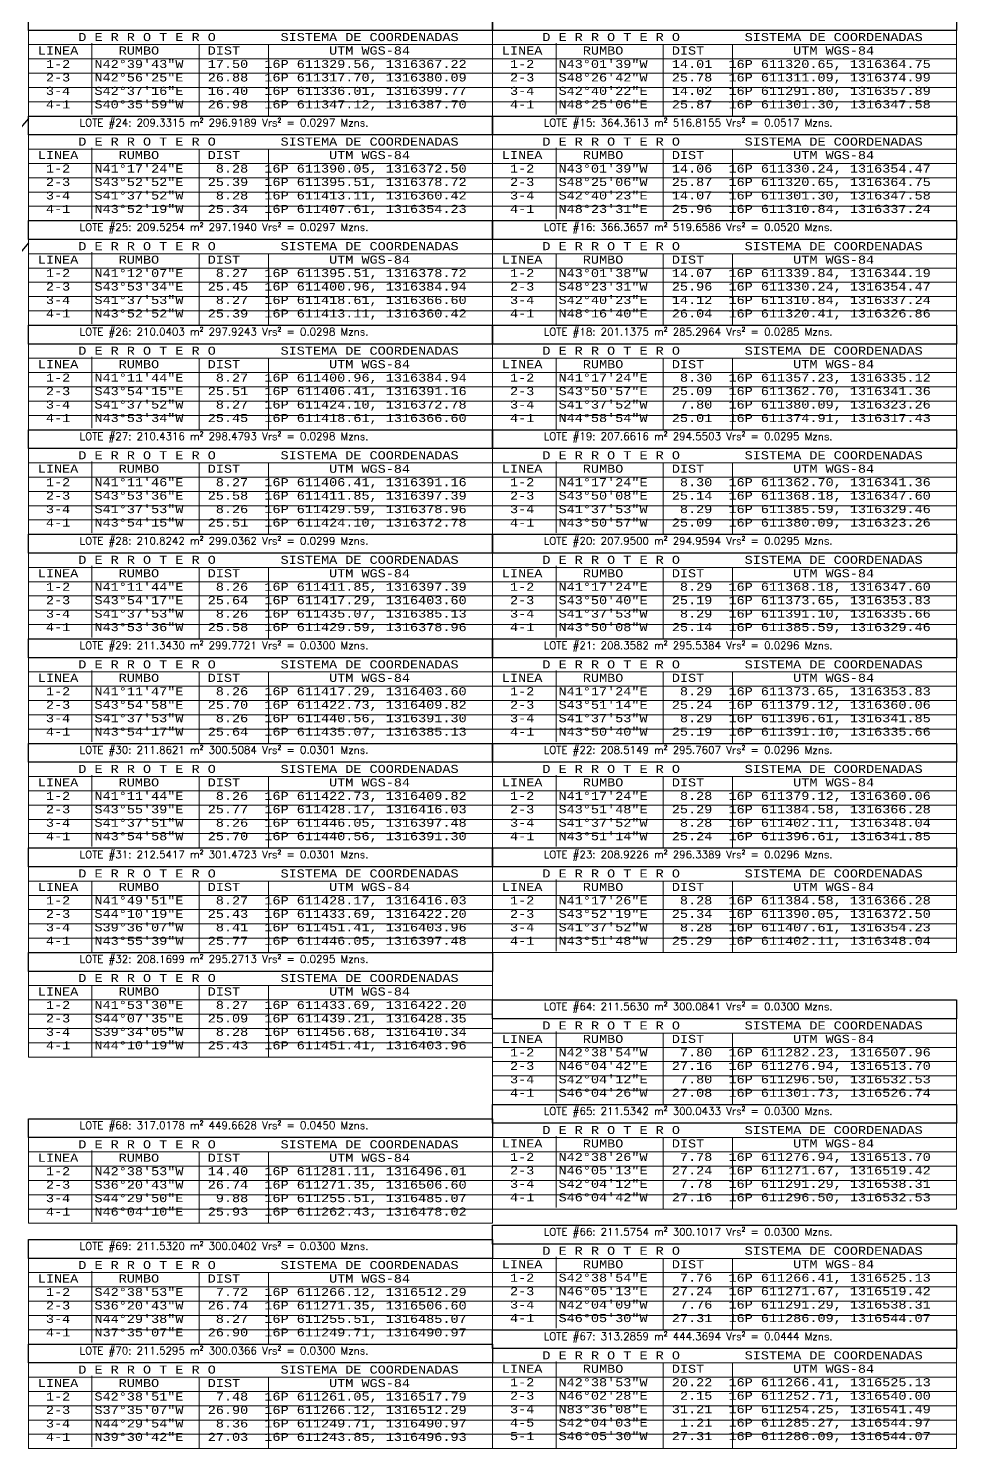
# Model space of a CAD drawing. Header units: metres. Extents: x 610261 to 617471, y 1314831 to 1317846.
# Drawn here: x 611509.9 to 611700.2, y 1316200.4 to 1316491.6 of the extents above; entities that cross this region are included whole.
import ezdxf

# ---------------------------------------------------------------- set-up
doc = ezdxf.new("R2010")
doc.units = ezdxf.units.M
doc.layers.add('2', color=1, linetype='Continuous')
doc.layers.add('DERROTERO', color=7, linetype='Continuous')
doc.styles.add('Annotative', font='romans.shx', dxfattribs={"height": 1.5})
doc.styles.add('Courier', font='cour.ttf')

msp = doc.modelspace()

# ---------------------------------------------------------------- linework, layer by layer
at = {"layer": '2', "color": 1, "linetype": 'Continuous'}
msp.add_line((611509.86073, 1316473.17881), (611472.78683, 1316429.82667), dxfattribs=at)
msp.add_lwpolyline([(611509.86073, 1316447.68392), (611480.13205, 1316411.7337), (611451.09195, 1316377.26242), (611426.97183, 1316349.82167), (611396.19483, 1316315.80167), (611395.98147, 1316315.55949)], dxfattribs=at)
at = {"layer": 'DERROTERO', "lineweight": 9}
for p, q in [((611522.8842, 1316488.5896), (611522.8842, 1316473.95108)), ((611618.051, 1316488.5896), (611618.051, 1316473.95108)), ((611509.86073, 1316488.29174), (611605.02753, 1316488.29174)), ((611544.87792, 1316488.29174), (611544.87792, 1316473.65322)), ((611559.06183, 1316488.29174), (611559.06183, 1316473.65322)), ((611605.02753, 1316488.29174), (611700.19433, 1316488.29174)), ((611640.04472, 1316488.29174), (611640.04472, 1316473.65322)), ((611654.22863, 1316488.29174), (611654.22863, 1316473.65322)), ((611509.86073, 1316485.36404), (611605.02753, 1316485.36404)), ((611605.02753, 1316485.36404), (611700.19433, 1316485.36404)), ((611509.86073, 1316482.43633), (611605.02753, 1316482.43633)), ((611605.02753, 1316482.43633), (611700.19433, 1316482.43633)), ((611509.86073, 1316479.50863), (611605.02753, 1316479.50863)), ((611605.02753, 1316479.50863), (611700.19433, 1316479.50863)), ((611509.86073, 1316476.58092), (611605.02753, 1316476.58092)), ((611605.02753, 1316476.58092), (611700.19433, 1316476.58092)), ((611509.86073, 1316466.85538), (611605.02753, 1316466.85538)), ((611522.8842, 1316467.15324), (611522.8842, 1316452.51472)), ((611544.87792, 1316466.85538), (611544.87792, 1316452.21686)), ((611559.06183, 1316466.85538), (611559.06183, 1316452.21686)), ((611605.02753, 1316466.85538), (611700.19433, 1316466.85538)), ((611618.051, 1316467.15324), (611618.051, 1316452.51472)), ((611640.04472, 1316466.85538), (611640.04472, 1316452.21686)), ((611654.22863, 1316466.85538), (611654.22863, 1316452.21686)), ((611509.86073, 1316463.92767), (611605.02753, 1316463.92767)), ((611605.02753, 1316463.92767), (611700.19433, 1316463.92767)), ((611509.86073, 1316460.99997), (611605.02753, 1316460.99997)), ((611605.02753, 1316460.99997), (611700.19433, 1316460.99997)), ((611509.86073, 1316458.07226), (611605.02753, 1316458.07226)), ((611605.02753, 1316458.07226), (611700.19433, 1316458.07226)), ((611509.86073, 1316455.14456), (611605.02753, 1316455.14456)), ((611605.02753, 1316455.14456), (611700.19433, 1316455.14456)), ((611509.86073, 1316445.41901), (611605.02753, 1316445.41901)), ((611522.8842, 1316445.71687), (611522.8842, 1316431.07835)), ((611544.87792, 1316445.41901), (611544.87792, 1316430.78049)), ((611559.06183, 1316445.41901), (611559.06183, 1316430.78049)), ((611605.02753, 1316445.41901), (611700.19433, 1316445.41901)), ((611618.051, 1316445.41901), (611618.051, 1316430.78049)), ((611640.04472, 1316445.41901), (611640.04472, 1316430.78049)), ((611654.22863, 1316445.41901), (611654.22863, 1316430.78049)), ((611509.86073, 1316442.49131), (611605.02753, 1316442.49131)), ((611605.02753, 1316442.49131), (611700.19433, 1316442.49131)), ((611509.86073, 1316439.5636), (611605.02753, 1316439.5636)), ((611605.02753, 1316439.5636), (611700.19433, 1316439.5636)), ((611509.86073, 1316436.6359), (611605.02753, 1316436.6359)), ((611605.02753, 1316436.6359), (611700.19433, 1316436.6359)), ((611509.86073, 1316433.7082), (611605.02753, 1316433.7082)), ((611605.02753, 1316433.7082), (611700.19433, 1316433.7082)), ((611509.86073, 1316423.98265), (611605.02753, 1316423.98265)), ((611522.8842, 1316424.28051), (611522.8842, 1316409.64199)), ((611544.87792, 1316423.98265), (611544.87792, 1316409.34413)), ((611559.06183, 1316423.98265), (611559.06183, 1316409.34413)), ((611605.02753, 1316423.98265), (611700.19433, 1316423.98265)), ((611618.051, 1316423.98265), (611618.051, 1316409.34413)), ((611640.04472, 1316423.98265), (611640.04472, 1316409.34413)), ((611654.22863, 1316423.98265), (611654.22863, 1316409.34413)), ((611509.86073, 1316421.05494), (611605.02753, 1316421.05494)), ((611605.02753, 1316421.05494), (611700.19433, 1316421.05494)), ((611509.86073, 1316418.12724), (611605.02753, 1316418.12724)), ((611605.02753, 1316418.12724), (611700.19433, 1316418.12724)), ((611509.86073, 1316415.19954), (611605.02753, 1316415.19954)), ((611605.02753, 1316415.19954), (611700.19433, 1316415.19954)), ((611509.86073, 1316412.27183), (611605.02753, 1316412.27183)), ((611605.02753, 1316412.27183), (611700.19433, 1316412.27183)), ((611509.86073, 1316402.54628), (611605.02753, 1316402.54628)), ((611522.8842, 1316402.84414), (611522.8842, 1316388.20563)), ((611544.87792, 1316402.54628), (611544.87792, 1316387.90777)), ((611559.06183, 1316402.54628), (611559.06183, 1316387.90777)), ((611605.02753, 1316402.54628), (611700.19433, 1316402.54628)), ((611618.051, 1316402.84414), (611618.051, 1316388.20563)), ((611640.04472, 1316402.54628), (611640.04472, 1316387.90777)), ((611654.22863, 1316402.54628), (611654.22863, 1316387.90777)), ((611509.86073, 1316399.61858), (611605.02753, 1316399.61858)), ((611605.02753, 1316399.61858), (611700.19433, 1316399.61858)), ((611509.86073, 1316396.69088), (611605.02753, 1316396.69088)), ((611605.02753, 1316396.69088), (611700.19433, 1316396.69088)), ((611509.86073, 1316393.76317), (611605.02753, 1316393.76317)), ((611605.02753, 1316393.76317), (611700.19433, 1316393.76317)), ((611509.86073, 1316390.83547), (611605.02753, 1316390.83547)), ((611605.02753, 1316390.83547), (611700.19433, 1316390.83547)), ((611509.86073, 1316381.10992), (611605.02753, 1316381.10992)), ((611522.8842, 1316381.40778), (611522.8842, 1316366.76926)), ((611544.87792, 1316381.10992), (611544.87792, 1316366.4714)), ((611559.06183, 1316381.10992), (611559.06183, 1316366.4714)), ((611605.02753, 1316381.10992), (611700.19433, 1316381.10992)), ((611618.051, 1316381.40778), (611618.051, 1316366.76926)), ((611640.04472, 1316381.10992), (611640.04472, 1316366.4714)), ((611654.22863, 1316381.10992), (611654.22863, 1316366.4714)), ((611509.86073, 1316378.18222), (611605.02753, 1316378.18222)), ((611605.02753, 1316378.18222), (611700.19433, 1316378.18222)), ((611509.86073, 1316375.25451), (611605.02753, 1316375.25451)), ((611605.02753, 1316375.25451), (611700.19433, 1316375.25451)), ((611509.86073, 1316372.32681), (611605.02753, 1316372.32681)), ((611605.02753, 1316372.32681), (611700.19433, 1316372.32681)), ((611509.86073, 1316369.39911), (611605.02753, 1316369.39911)), ((611605.02753, 1316369.39911), (611700.19433, 1316369.39911)), ((611509.86073, 1316359.67356), (611605.02753, 1316359.67356)), ((611522.8842, 1316359.97142), (611522.8842, 1316345.3329)), ((611544.87792, 1316359.67356), (611544.87792, 1316345.03504)), ((611559.06183, 1316359.67356), (611559.06183, 1316345.03504)), ((611605.02753, 1316359.67356), (611700.19433, 1316359.67356)), ((611618.051, 1316359.97142), (611618.051, 1316345.3329)), ((611640.04472, 1316359.67356), (611640.04472, 1316345.03504)), ((611654.22863, 1316359.67356), (611654.22863, 1316345.03504)), ((611509.86073, 1316356.74585), (611605.02753, 1316356.74585)), ((611605.02753, 1316356.74585), (611700.19433, 1316356.74585)), ((611509.86073, 1316353.81815), (611605.02753, 1316353.81815)), ((611605.02753, 1316353.81815), (611700.19433, 1316353.81815)), ((611509.86073, 1316350.89045), (611605.02753, 1316350.89045)), ((611605.02753, 1316350.89045), (611700.19433, 1316350.89045)), ((611509.86073, 1316347.96274), (611605.02753, 1316347.96274)), ((611605.02753, 1316347.96274), (611700.19433, 1316347.96274)), ((611509.86073, 1316338.23719), (611605.02753, 1316338.23719)), ((611522.8842, 1316338.53505), (611522.8842, 1316323.89653)), ((611544.87792, 1316338.23719), (611544.87792, 1316323.59868)), ((611559.06183, 1316338.23719), (611559.06183, 1316323.59868)), ((611605.02753, 1316338.23719), (611700.19433, 1316338.23719)), ((611618.051, 1316338.53505), (611618.051, 1316323.89653)), ((611640.04472, 1316338.23719), (611640.04472, 1316323.59868)), ((611654.22863, 1316338.23719), (611654.22863, 1316323.59868)), ((611509.86073, 1316335.30949), (611605.02753, 1316335.30949)), ((611605.02753, 1316335.30949), (611700.19433, 1316335.30949)), ((611509.86073, 1316332.38179), (611605.02753, 1316332.38179)), ((611605.02753, 1316332.38179), (611700.19433, 1316332.38179)), ((611509.86073, 1316329.45408), (611605.02753, 1316329.45408)), ((611605.02753, 1316329.45408), (611700.19433, 1316329.45408)), ((611509.86073, 1316326.52638), (611605.02753, 1316326.52638)), ((611605.02753, 1316326.52638), (611700.19433, 1316326.52638)), ((611509.86073, 1316316.80083), (611605.02753, 1316316.80083)), ((611522.8842, 1316316.80083), (611522.8842, 1316302.16231)), ((611544.87792, 1316316.80083), (611544.87792, 1316302.16231)), ((611559.06183, 1316316.80083), (611559.06183, 1316302.16231)), ((611605.02753, 1316316.80083), (611700.19433, 1316316.80083)), ((611618.051, 1316317.09869), (611618.051, 1316302.46017)), ((611640.04472, 1316316.80083), (611640.04472, 1316302.16231)), ((611654.22863, 1316316.80083), (611654.22863, 1316302.16231)), ((611509.86073, 1316313.87313), (611605.02753, 1316313.87313)), ((611605.02753, 1316313.87313), (611700.19433, 1316313.87313)), ((611509.86073, 1316310.94542), (611605.02753, 1316310.94542)), ((611605.02753, 1316310.94542), (611700.19433, 1316310.94542)), ((611509.86073, 1316308.01772), (611605.02753, 1316308.01772)), ((611605.02753, 1316308.01772), (611700.19433, 1316308.01772)), ((611509.86073, 1316305.09002), (611605.02753, 1316305.09002)), ((611605.02753, 1316305.09002), (611700.19433, 1316305.09002)), ((611509.86073, 1316295.36447), (611605.02753, 1316295.36447)), ((611522.8842, 1316295.36447), (611522.8842, 1316280.72595)), ((611544.87792, 1316295.36447), (611544.87792, 1316280.72595)), ((611559.06183, 1316295.36447), (611559.06183, 1316280.72595)), ((611509.86073, 1316292.43676), (611605.02753, 1316292.43676)), ((611509.86073, 1316289.50906), (611605.02753, 1316289.50906)), ((611509.86073, 1316286.58136), (611605.02753, 1316286.58136)), ((611605.02753, 1316285.63892), (611700.19433, 1316285.63892)), ((611618.051, 1316285.93678), (611618.051, 1316271.29826)), ((611640.04472, 1316285.63892), (611640.04472, 1316271.0004)), ((611654.22863, 1316285.63892), (611654.22863, 1316271.0004)), ((611509.86073, 1316283.65365), (611605.02753, 1316283.65365)), ((611605.02753, 1316282.71121), (611700.19433, 1316282.71121)), ((611605.02753, 1316279.78351), (611700.19433, 1316279.78351)), ((611605.02753, 1316276.85581), (611700.19433, 1316276.85581)), ((611605.02753, 1316273.9281), (611700.19433, 1316273.9281)), ((611618.051, 1316264.50041), (611618.051, 1316249.86189)), ((611522.8842, 1316261.57271), (611522.8842, 1316246.93419)), ((611605.02753, 1316264.20255), (611700.19433, 1316264.20255)), ((611640.04472, 1316264.20255), (611640.04472, 1316249.56404)), ((611654.22863, 1316264.20255), (611654.22863, 1316249.56404)), ((611509.86073, 1316261.27485), (611605.02753, 1316261.27485)), ((611544.87792, 1316261.27485), (611544.87792, 1316246.63633)), ((611559.06183, 1316261.27485), (611559.06183, 1316246.63633)), ((611605.02753, 1316261.27485), (611700.19433, 1316261.27485)), ((611509.86073, 1316258.34715), (611605.02753, 1316258.34715)), ((611605.02753, 1316258.34715), (611700.19433, 1316258.34715)), ((611509.86073, 1316255.41944), (611605.02753, 1316255.41944)), ((611605.02753, 1316255.41944), (611700.19433, 1316255.41944)), ((611509.86073, 1316252.49174), (611605.02753, 1316252.49174)), ((611605.02753, 1316252.49174), (611700.19433, 1316252.49174)), ((611509.86073, 1316249.56404), (611605.02753, 1316249.56404)), ((611605.02753, 1316239.44255), (611700.19433, 1316239.44255)), ((611618.051, 1316239.74041), (611618.051, 1316225.1019)), ((611640.04472, 1316239.44255), (611640.04472, 1316224.80404)), ((611654.22863, 1316239.44255), (611654.22863, 1316224.80404)), ((611509.86073, 1316236.51485), (611605.02753, 1316236.51485)), ((611522.8842, 1316236.81271), (611522.8842, 1316222.17419)), ((611544.87792, 1316236.51485), (611544.87792, 1316221.87633)), ((611559.06183, 1316236.51485), (611559.06183, 1316221.87633)), ((611605.02753, 1316236.51485), (611700.19433, 1316236.51485)), ((611509.86073, 1316233.58715), (611605.02753, 1316233.58715)), ((611605.02753, 1316233.58715), (611700.19433, 1316233.58715)), ((611509.86073, 1316230.65944), (611605.02753, 1316230.65944)), ((611605.02753, 1316230.65944), (611700.19433, 1316230.65944)), ((611509.86073, 1316227.73174), (611605.02753, 1316227.73174)), ((611605.02753, 1316227.73174), (611700.19433, 1316227.73174)), ((611509.86073, 1316224.80404), (611605.02753, 1316224.80404)), ((611605.02753, 1316218.00619), (611700.19433, 1316218.00619)), ((611618.051, 1316218.30405), (611618.051, 1316200.43997)), ((611640.04472, 1316218.00619), (611640.04472, 1316200.43997)), ((611654.22863, 1316218.00619), (611654.22863, 1316200.43997)), ((611509.86073, 1316215.07849), (611605.02753, 1316215.07849)), ((611522.8842, 1316215.37635), (611522.8842, 1316200.73783)), ((611544.87792, 1316215.07849), (611544.87792, 1316200.43997)), ((611559.06183, 1316215.07849), (611559.06183, 1316200.43997)), ((611605.02753, 1316215.07849), (611700.19433, 1316215.07849)), ((611509.86073, 1316212.15078), (611605.02753, 1316212.15078)), ((611605.02753, 1316212.15078), (611700.19433, 1316212.15078)), ((611509.86073, 1316209.22308), (611605.02753, 1316209.22308)), ((611605.02753, 1316209.22308), (611700.19433, 1316209.22308)), ((611509.86073, 1316206.29538), (611605.02753, 1316206.29538)), ((611605.02753, 1316206.29538), (611700.19433, 1316206.29538)), ((611509.86073, 1316203.36767), (611605.02753, 1316203.36767)), ((611605.02753, 1316203.36767), (611700.19433, 1316203.36767))]:
    msp.add_line(p, q, dxfattribs=at)
at = {"layer": 'DERROTERO', "color": 7}
for points in [[(611605.02753, 1316491.21944), (611509.86073, 1316491.21944), (611509.86073, 1316495.08958), (611605.02753, 1316495.08958)], [(611700.19433, 1316491.21944), (611605.02753, 1316491.21944), (611605.02753, 1316495.08958), (611700.19433, 1316495.08958)], [(611605.02753, 1316469.78308), (611509.86073, 1316469.78308), (611509.86073, 1316473.65322), (611605.02753, 1316473.65322)], [(611700.19433, 1316469.78308), (611605.02753, 1316469.78308), (611605.02753, 1316473.65322), (611700.19433, 1316473.65322)], [(611605.02753, 1316448.34672), (611509.86073, 1316448.34672), (611509.86073, 1316452.21686), (611605.02753, 1316452.21686)], [(611700.19433, 1316448.34672), (611605.02753, 1316448.34672), (611605.02753, 1316452.21686), (611700.19433, 1316452.21686)], [(611605.02753, 1316426.91035), (611509.86073, 1316426.91035), (611509.86073, 1316430.78049), (611605.02753, 1316430.78049)], [(611700.19433, 1316426.91035), (611605.02753, 1316426.91035), (611605.02753, 1316430.78049), (611700.19433, 1316430.78049)], [(611605.02753, 1316405.47399), (611509.86073, 1316405.47399), (611509.86073, 1316409.34413), (611605.02753, 1316409.34413)], [(611700.19433, 1316405.47399), (611605.02753, 1316405.47399), (611605.02753, 1316409.34413), (611700.19433, 1316409.34413)], [(611605.02753, 1316384.03762), (611509.86073, 1316384.03762), (611509.86073, 1316387.90777), (611605.02753, 1316387.90777)], [(611700.19433, 1316384.03762), (611605.02753, 1316384.03762), (611605.02753, 1316387.90777), (611700.19433, 1316387.90777)], [(611605.02753, 1316362.60126), (611509.86073, 1316362.60126), (611509.86073, 1316366.4714), (611605.02753, 1316366.4714)], [(611700.19433, 1316362.60126), (611605.02753, 1316362.60126), (611605.02753, 1316366.4714), (611700.19433, 1316366.4714)], [(611605.02753, 1316341.1649), (611509.86073, 1316341.1649), (611509.86073, 1316345.03504), (611605.02753, 1316345.03504)], [(611700.19433, 1316341.1649), (611605.02753, 1316341.1649), (611605.02753, 1316345.03504), (611700.19433, 1316345.03504)], [(611605.02753, 1316319.72853), (611509.86073, 1316319.72853), (611509.86073, 1316323.59868), (611605.02753, 1316323.59868)], [(611700.19433, 1316319.72853), (611605.02753, 1316319.72853), (611605.02753, 1316323.59868), (611700.19433, 1316323.59868)], [(611605.02753, 1316298.29217), (611509.86073, 1316298.29217), (611509.86073, 1316302.16231), (611605.02753, 1316302.16231)], [(611700.19433, 1316288.56662), (611605.02753, 1316288.56662), (611605.02753, 1316292.43676), (611700.19433, 1316292.43676)], [(611700.19433, 1316267.13026), (611605.02753, 1316267.13026), (611605.02753, 1316271.0004), (611700.19433, 1316271.0004)], [(611605.02753, 1316264.20255), (611509.86073, 1316264.20255), (611509.86073, 1316268.0727), (611605.02753, 1316268.0727)], [(611700.19433, 1316242.37026), (611605.02753, 1316242.37026), (611605.02753, 1316246.2404), (611700.19433, 1316246.2404)], [(611605.02753, 1316239.44255), (611509.86073, 1316239.44255), (611509.86073, 1316243.3127), (611605.02753, 1316243.3127)], [(611700.19433, 1316220.93389), (611605.02753, 1316220.93389), (611605.02753, 1316224.80404), (611700.19433, 1316224.80404)], [(611605.02753, 1316218.00619), (611509.86073, 1316218.00619), (611509.86073, 1316221.87633), (611605.02753, 1316221.87633)]]:
    msp.add_lwpolyline(points, close=True, dxfattribs=at)
at = {"layer": 'DERROTERO', "lineweight": 9}
for points in [[(611509.86073, 1316491.21944), (611605.02753, 1316491.21944), (611605.02753, 1316473.65322), (611509.86073, 1316473.65322)], [(611605.02753, 1316491.21944), (611700.19433, 1316491.21944), (611700.19433, 1316473.65322), (611605.02753, 1316473.65322)], [(611509.86073, 1316469.78308), (611605.02753, 1316469.78308), (611605.02753, 1316452.21686), (611509.86073, 1316452.21686)], [(611605.02753, 1316469.78308), (611700.19433, 1316469.78308), (611700.19433, 1316452.21686), (611605.02753, 1316452.21686)], [(611509.86073, 1316448.34672), (611605.02753, 1316448.34672), (611605.02753, 1316430.78049), (611509.86073, 1316430.78049)], [(611605.02753, 1316448.34672), (611700.19433, 1316448.34672), (611700.19433, 1316430.78049), (611605.02753, 1316430.78049)], [(611509.86073, 1316426.91035), (611605.02753, 1316426.91035), (611605.02753, 1316409.34413), (611509.86073, 1316409.34413)], [(611605.02753, 1316426.91035), (611700.19433, 1316426.91035), (611700.19433, 1316409.34413), (611605.02753, 1316409.34413)], [(611509.86073, 1316405.47399), (611605.02753, 1316405.47399), (611605.02753, 1316387.90777), (611509.86073, 1316387.90777)], [(611605.02753, 1316405.47399), (611700.19433, 1316405.47399), (611700.19433, 1316387.90777), (611605.02753, 1316387.90777)], [(611509.86073, 1316384.03762), (611605.02753, 1316384.03762), (611605.02753, 1316366.4714), (611509.86073, 1316366.4714)], [(611605.02753, 1316384.03762), (611700.19433, 1316384.03762), (611700.19433, 1316366.4714), (611605.02753, 1316366.4714)], [(611509.86073, 1316362.60126), (611605.02753, 1316362.60126), (611605.02753, 1316345.03504), (611509.86073, 1316345.03504)], [(611605.02753, 1316362.60126), (611700.19433, 1316362.60126), (611700.19433, 1316345.03504), (611605.02753, 1316345.03504)], [(611509.86073, 1316341.1649), (611605.02753, 1316341.1649), (611605.02753, 1316323.59868), (611509.86073, 1316323.59868)], [(611605.02753, 1316341.1649), (611700.19433, 1316341.1649), (611700.19433, 1316323.59868), (611605.02753, 1316323.59868)], [(611509.86073, 1316319.72853), (611605.02753, 1316319.72853), (611605.02753, 1316302.16231), (611509.86073, 1316302.16231)], [(611605.02753, 1316319.72853), (611700.19433, 1316319.72853), (611700.19433, 1316302.16231), (611605.02753, 1316302.16231)], [(611509.86073, 1316298.29217), (611605.02753, 1316298.29217), (611605.02753, 1316280.72595), (611509.86073, 1316280.72595)], [(611605.02753, 1316288.56662), (611700.19433, 1316288.56662), (611700.19433, 1316271.0004), (611605.02753, 1316271.0004)], [(611605.02753, 1316267.13026), (611700.19433, 1316267.13026), (611700.19433, 1316249.56404), (611605.02753, 1316249.56404)], [(611509.86073, 1316264.20255), (611605.02753, 1316264.20255), (611605.02753, 1316246.63633), (611509.86073, 1316246.63633)], [(611605.02753, 1316242.37026), (611700.19433, 1316242.37026), (611700.19433, 1316224.80404), (611605.02753, 1316224.80404)], [(611509.86073, 1316239.44255), (611605.02753, 1316239.44255), (611605.02753, 1316221.87633), (611509.86073, 1316221.87633)], [(611605.02753, 1316220.93389), (611700.19433, 1316220.93389), (611700.19433, 1316200.43997), (611605.02753, 1316200.43997)], [(611509.86073, 1316218.00619), (611605.02753, 1316218.00619), (611605.02753, 1316200.43997), (611509.86073, 1316200.43997)]]:
    msp.add_lwpolyline(points, close=True, dxfattribs=at)

# ---------------------------------------------------------------- texts
at = {"layer": 'DERROTERO', "char_height": 1.6556413, "width": 99.2823057, "attachment_point": 1, "style": 'Courier'}
for s, insert in [('      D E R R O T E R O        SISTEMA DE COORDENADAS\\P LINEA     RUMBO      DIST           UTM WGS-84\\P  1-2   N42°39\'43"W   17.50  16P 611329.56, 1316367.22\\P  2-3   N42°56\'25"E   26.88  16P 611317.70, 1316380.09\\P  3-4   S42°37\'16"E   16.40  16P 611336.01, 1316399.77\\P  4-1   S40°35\'59"W   26.98  16P 611347.12, 1316387.70', (611510.13287, 1316490.68013)), ('      D E R R O T E R O        SISTEMA DE COORDENADAS\\P LINEA     RUMBO      DIST           UTM WGS-84\\P  1-2   N43°01\'39"W   14.01  16P 611320.65, 1316364.75\\P  2-3   S48°26\'42"W   25.78  16P 611311.09, 1316374.99\\P  3-4   S42°40\'22"E   14.02  16P 611291.80, 1316357.89\\P  4-1   N48°25\'06"E   25.87  16P 611301.30, 1316347.58', (611605.29967, 1316490.68013)), ('      D E R R O T E R O        SISTEMA DE COORDENADAS\\P LINEA     RUMBO      DIST           UTM WGS-84\\P  1-2   N41°17\'24"E    8.28  16P 611390.05, 1316372.50\\P  2-3   S43°52\'52"E   25.39  16P 611395.51, 1316378.72\\P  3-4   S41°37\'52"W    8.28  16P 611413.11, 1316360.42\\P  4-1   N43°52\'19"W   25.34  16P 611407.61, 1316354.23', (611510.13287, 1316469.24377)), ('      D E R R O T E R O        SISTEMA DE COORDENADAS\\P LINEA     RUMBO      DIST           UTM WGS-84\\P  1-2   N43°01\'39"W   14.06  16P 611330.24, 1316354.47\\P  2-3   S48°25\'06"W   25.87  16P 611320.65, 1316364.75\\P  3-4   S42°40\'23"E   14.07  16P 611301.30, 1316347.58\\P  4-1   N48°23\'31"E   25.96  16P 611310.84, 1316337.24', (611605.29967, 1316469.24377)), ('      D E R R O T E R O        SISTEMA DE COORDENADAS\\P LINEA     RUMBO      DIST           UTM WGS-84\\P  1-2   N41°12\'07"E    8.27  16P 611395.51, 1316378.72\\P  2-3   S43°53\'34"E   25.45  16P 611400.96, 1316384.94\\P  3-4   S41°37\'53"W    8.27  16P 611418.61, 1316366.60\\P  4-1   N43°52\'52"W   25.39  16P 611413.11, 1316360.42', (611510.13287, 1316447.80741)), ('      D E R R O T E R O        SISTEMA DE COORDENADAS\\P LINEA     RUMBO      DIST           UTM WGS-84\\P  1-2   N43°01\'38"W   14.07  16P 611339.84, 1316344.19\\P  2-3   S48°23\'31"W   25.96  16P 611330.24, 1316354.47\\P  3-4   S42°40\'23"E   14.12  16P 611310.84, 1316337.24\\P  4-1   N48°16\'40"E   26.04  16P 611320.41, 1316326.86', (611605.29967, 1316447.80741)), ('      D E R R O T E R O        SISTEMA DE COORDENADAS\\P LINEA     RUMBO      DIST           UTM WGS-84\\P  1-2   N41°11\'44"E    8.27  16P 611400.96, 1316384.94\\P  2-3   S43°54\'15"E   25.51  16P 611406.41, 1316391.16\\P  3-4   S41°37\'52"W    8.27  16P 611424.10, 1316372.78\\P  4-1   N43°53\'34"W   25.45  16P 611418.61, 1316366.60', (611510.13287, 1316426.37104)), ('      D E R R O T E R O        SISTEMA DE COORDENADAS\\P LINEA     RUMBO      DIST           UTM WGS-84\\P  1-2   N41°17\'24"E    8.30  16P 611357.23, 1316335.12\\P  2-3   S43°50\'57"E   25.09  16P 611362.70, 1316341.36\\P  3-4   S41°37\'52"W    7.80  16P 611380.09, 1316323.26\\P  4-1   N44°58\'54"W   25.01  16P 611374.91, 1316317.43', (611605.29967, 1316426.37104)), ('      D E R R O T E R O        SISTEMA DE COORDENADAS\\P LINEA     RUMBO      DIST           UTM WGS-84\\P  1-2   N41°11\'46"E    8.27  16P 611406.41, 1316391.16\\P  2-3   S43°53\'36"E   25.58  16P 611411.85, 1316397.39\\P  3-4   S41°37\'53"W    8.26  16P 611429.59, 1316378.96\\P  4-1   N43°54\'15"W   25.51  16P 611424.10, 1316372.78', (611510.13287, 1316404.93468)), ('      D E R R O T E R O        SISTEMA DE COORDENADAS\\P LINEA     RUMBO      DIST           UTM WGS-84\\P  1-2   N41°17\'24"E    8.30  16P 611362.70, 1316341.36\\P  2-3   S43°50\'08"E   25.14  16P 611368.18, 1316347.60\\P  3-4   S41°37\'53"W    8.29  16P 611385.59, 1316329.46\\P  4-1   N43°50\'57"W   25.09  16P 611380.09, 1316323.26', (611605.29967, 1316404.93468)), ('      D E R R O T E R O        SISTEMA DE COORDENADAS\\P LINEA     RUMBO      DIST           UTM WGS-84\\P  1-2   N41°11\'44"E    8.26  16P 611411.85, 1316397.39\\P  2-3   S43°54\'17"E   25.64  16P 611417.29, 1316403.60\\P  3-4   S41°37\'53"W    8.26  16P 611435.07, 1316385.13\\P  4-1   N43°53\'36"W   25.58  16P 611429.59, 1316378.96', (611510.13287, 1316383.49831)), ('      D E R R O T E R O        SISTEMA DE COORDENADAS\\P LINEA     RUMBO      DIST           UTM WGS-84\\P  1-2   N41°17\'24"E    8.29  16P 611368.18, 1316347.60\\P  2-3   S43°50\'40"E   25.19  16P 611373.65, 1316353.83\\P  3-4   S41°37\'53"W    8.29  16P 611391.10, 1316335.66\\P  4-1   N43°50\'08"W   25.14  16P 611385.59, 1316329.46', (611605.29967, 1316383.49831)), ('      D E R R O T E R O        SISTEMA DE COORDENADAS\\P LINEA     RUMBO      DIST           UTM WGS-84\\P  1-2   N41°11\'47"E    8.26  16P 611417.29, 1316403.60\\P  2-3   S43°54\'58"E   25.70  16P 611422.73, 1316409.82\\P  3-4   S41°37\'53"W    8.26  16P 611440.56, 1316391.30\\P  4-1   N43°54\'17"W   25.64  16P 611435.07, 1316385.13', (611510.13287, 1316362.06195)), ('      D E R R O T E R O        SISTEMA DE COORDENADAS\\P LINEA     RUMBO      DIST           UTM WGS-84\\P  1-2   N41°17\'24"E    8.29  16P 611373.65, 1316353.83\\P  2-3   S43°51\'14"E   25.24  16P 611379.12, 1316360.06\\P  3-4   S41°37\'53"W    8.29  16P 611396.61, 1316341.85\\P  4-1   N43°50\'40"W   25.19  16P 611391.10, 1316335.66', (611605.29967, 1316362.06195)), ('      D E R R O T E R O        SISTEMA DE COORDENADAS\\P LINEA     RUMBO      DIST           UTM WGS-84\\P  1-2   N41°11\'44"E    8.26  16P 611422.73, 1316409.82\\P  2-3   S43°55\'39"E   25.77  16P 611428.17, 1316416.03\\P  3-4   S41°37\'51"W    8.26  16P 611446.05, 1316397.48\\P  4-1   N43°54\'58"W   25.70  16P 611440.56, 1316391.30', (611510.13287, 1316340.62559)), ('      D E R R O T E R O        SISTEMA DE COORDENADAS\\P LINEA     RUMBO      DIST           UTM WGS-84\\P  1-2   N41°17\'24"E    8.28  16P 611379.12, 1316360.06\\P  2-3   S43°51\'48"E   25.29  16P 611384.58, 1316366.28\\P  3-4   S41°37\'52"W    8.28  16P 611402.11, 1316348.04\\P  4-1   N43°51\'14"W   25.24  16P 611396.61, 1316341.85', (611605.29967, 1316340.62559)), ('      D E R R O T E R O        SISTEMA DE COORDENADAS\\P LINEA     RUMBO      DIST           UTM WGS-84\\P  1-2   N41°49\'51"E    8.27  16P 611428.17, 1316416.03\\P  2-3   S44°10\'19"E   25.43  16P 611433.69, 1316422.20\\P  3-4   S39°36\'07"W    8.41  16P 611451.41, 1316403.96\\P  4-1   N43°55\'39"W   25.77  16P 611446.05, 1316397.48', (611510.13287, 1316319.18922)), ('      D E R R O T E R O        SISTEMA DE COORDENADAS\\P LINEA     RUMBO      DIST           UTM WGS-84\\P  1-2   N41°17\'26"E    8.28  16P 611384.58, 1316366.28\\P  2-3   S43°52\'19"E   25.34  16P 611390.05, 1316372.50\\P  3-4   S41°37\'52"W    8.28  16P 611407.61, 1316354.23\\P  4-1   N43°51\'48"W   25.29  16P 611402.11, 1316348.04', (611605.29967, 1316319.18922)), ('      D E R R O T E R O        SISTEMA DE COORDENADAS\\P LINEA     RUMBO      DIST           UTM WGS-84\\P  1-2   N41°53\'30"E    8.27  16P 611433.69, 1316422.20\\P  2-3   S44°07\'35"E   25.09  16P 611439.21, 1316428.35\\P  3-4   S39°34\'05"W    8.28  16P 611456.68, 1316410.34\\P  4-1   N44°10\'19"W   25.43  16P 611451.41, 1316403.96', (611510.13287, 1316297.75286)), ('      D E R R O T E R O        SISTEMA DE COORDENADAS\\P LINEA     RUMBO      DIST           UTM WGS-84\\P  1-2   N42°38\'54"W    7.80  16P 611282.23, 1316507.96\\P  2-3   N46°04\'42"E   27.16  16P 611276.94, 1316513.70\\P  3-4   S42°04\'12"E    7.80  16P 611296.50, 1316532.53\\P  4-1   S46°04\'26"W   27.08  16P 611301.73, 1316526.74', (611605.29967, 1316288.02731)), ('      D E R R O T E R O        SISTEMA DE COORDENADAS\\P LINEA     RUMBO      DIST           UTM WGS-84\\P  1-2   N42°38\'26"W    7.78  16P 611276.94, 1316513.70\\P  2-3   N46°05\'13"E   27.24  16P 611271.67, 1316519.42\\P  3-4   S42°04\'12"E    7.78  16P 611291.29, 1316538.31\\P  4-1   S46°04\'42"W   27.16  16P 611296.50, 1316532.53', (611605.29967, 1316266.59095)), ('      D E R R O T E R O        SISTEMA DE COORDENADAS\\P LINEA     RUMBO      DIST           UTM WGS-84\\P  1-2   N42°38\'53"W   14.40  16P 611281.11, 1316496.01\\P  2-3   S36°20\'43"W   26.74  16P 611271.35, 1316506.60\\P  3-4   S44°29\'50"E    9.88  16P 611255.51, 1316485.07\\P  4-1   N46°04\'10"E   25.93  16P 611262.43, 1316478.02', (611510.13287, 1316263.66324)), ('      D E R R O T E R O        SISTEMA DE COORDENADAS\\P LINEA     RUMBO      DIST           UTM WGS-84\\P  1-2   S42°38\'54"E    7.76  16P 611266.41, 1316525.13\\P  2-3   N46°05\'13"E   27.24  16P 611271.67, 1316519.42\\P  3-4   N42°04\'09"W    7.76  16P 611291.29, 1316538.31\\P  4-1   S46°05\'30"W   27.31  16P 611286.09, 1316544.07', (611605.29967, 1316241.83095)), ('      D E R R O T E R O        SISTEMA DE COORDENADAS\\P LINEA     RUMBO      DIST           UTM WGS-84\\P  1-2   S42°38\'53"E    7.72  16P 611266.12, 1316512.29\\P  2-3   S36°20\'43"W   26.74  16P 611271.35, 1316506.60\\P  3-4   N44°29\'38"W    8.27  16P 611255.51, 1316485.07\\P  4-1   N37°35\'07"E   26.90  16P 611249.71, 1316490.97', (611510.13287, 1316238.90325)), ('      D E R R O T E R O        SISTEMA DE COORDENADAS\\P LINEA     RUMBO      DIST           UTM WGS-84\\P  1-2   N42°38\'53"W   20.22  16P 611266.41, 1316525.13\\P  2-3   N46°02\'28"E    2.15  16P 611252.71, 1316540.00\\P  3-4   N83°36\'08"E   31.21  16P 611254.25, 1316541.49\\P  4-5   S42°04\'03"E    1.21  16P 611285.27, 1316544.97\\P  5-1   S46°05\'30"W   27.31  16P 611286.09, 1316544.07', (611605.29967, 1316220.39459)), ('      D E R R O T E R O        SISTEMA DE COORDENADAS\\P LINEA     RUMBO      DIST           UTM WGS-84\\P  1-2   S42°38\'51"E    7.48  16P 611261.05, 1316517.79\\P  2-3   S37°35\'07"W   26.90  16P 611266.12, 1316512.29\\P  3-4   N44°29\'54"W    8.36  16P 611249.71, 1316490.97\\P  4-1   N39°30\'42"E   27.03  16P 611243.85, 1316496.93', (611510.13287, 1316217.46688))]:
    msp.add_mtext(s, dxfattribs=dict(at, insert=insert))
at = {"layer": 'DERROTERO', "char_height": 1.5390041, "attachment_point": 1, "style": 'Annotative'}
for s, insert in [('\\pi-7.69502,l7.69502;{\\C1;LOTE #24: 209.3315 m² 296.9189 Vrs² = 0.0297 Mzns.}', (611520.36926, 1316473.077)), ('\\pi-7.69502,l7.69502;{\\C1;LOTE #15: 364.3613 m² 516.8155 Vrs² = 0.0517 Mzns.}', (611615.53606, 1316473.077)), ('\\pi-7.69502,l7.69502;{\\C1;LOTE #25: 209.5254 m² 297.1940 Vrs² = 0.0297 Mzns.}', (611520.36926, 1316451.64064)), ('\\pi-7.69502,l7.69502;{\\C1;LOTE #16: 366.3657 m² 519.6586 Vrs² = 0.0520 Mzns.}', (611615.53606, 1316451.64064)), ('\\pi-7.69502,l7.69502;{\\C1;LOTE #26: 210.0403 m² 297.9243 Vrs² = 0.0298 Mzns.}', (611520.36926, 1316430.20427)), ('\\pi-7.69502,l7.69502;{\\C1;LOTE #18: 201.1375 m² 285.2964 Vrs² = 0.0285 Mzns.}', (611615.53606, 1316430.20427)), ('\\pi-7.69502,l7.69502;{\\C1;LOTE #27: 210.4316 m² 298.4793 Vrs² = 0.0298 Mzns.}', (611520.36926, 1316408.76791)), ('\\pi-7.69502,l7.69502;{\\C1;LOTE #19: 207.6616 m² 294.5503 Vrs² = 0.0295 Mzns.}', (611615.53606, 1316408.76791)), ('\\pi-7.69502,l7.69502;{\\C1;LOTE #28: 210.8242 m² 299.0362 Vrs² = 0.0299 Mzns.}', (611520.36926, 1316387.33154)), ('\\pi-7.69502,l7.69502;{\\C1;LOTE #20: 207.9500 m² 294.9594 Vrs² = 0.0295 Mzns.}', (611615.53606, 1316387.33154)), ('\\pi-7.69502,l7.69502;{\\C1;LOTE #29: 211.3430 m² 299.7721 Vrs² = 0.0300 Mzns.}', (611520.36926, 1316365.89518)), ('\\pi-7.69502,l7.69502;{\\C1;LOTE #21: 208.3582 m² 295.5384 Vrs² = 0.0296 Mzns.}', (611615.53606, 1316365.89518)), ('\\pi-7.69502,l7.69502;{\\C1;LOTE #30: 211.8621 m² 300.5084 Vrs² = 0.0301 Mzns.}', (611520.36926, 1316344.45882)), ('\\pi-7.69502,l7.69502;{\\C1;LOTE #22: 208.5149 m² 295.7607 Vrs² = 0.0296 Mzns.}', (611615.53606, 1316344.45882)), ('\\pi-7.69502,l7.69502;{\\C1;LOTE #31: 212.5417 m² 301.4723 Vrs² = 0.0301 Mzns.}', (611520.36926, 1316323.02245)), ('\\pi-7.69502,l7.69502;{\\C1;LOTE #23: 208.9226 m² 296.3389 Vrs² = 0.0296 Mzns.}', (611615.53606, 1316323.02245)), ('\\pi-7.69502,l7.69502;{\\C1;LOTE #32: 208.1699 m² 295.2713 Vrs² = 0.0295 Mzns.}', (611520.36926, 1316301.58609)), ('\\pi-7.69502,l7.69502;{\\C1;LOTE #64: 211.5630 m² 300.0841 Vrs² = 0.0300 Mzns.}', (611615.53606, 1316291.86054)), ('\\pi-7.69502,l7.69502;{\\C1;LOTE #65: 211.5342 m² 300.0433 Vrs² = 0.0300 Mzns.}', (611615.53606, 1316270.42418)), ('\\pi-7.69502,l7.69502;{\\C1;LOTE #68: 317.0178 m² 449.6628 Vrs² = 0.0450 Mzns.}', (611520.36926, 1316267.49647)), ('\\pi-7.69502,l7.69502;{\\C1;LOTE #66: 211.5754 m² 300.1017 Vrs² = 0.0300 Mzns.}', (611615.53606, 1316245.66418)), ('\\pi-7.69502,l7.69502;{\\C1;LOTE #69: 211.5320 m² 300.0402 Vrs² = 0.0300 Mzns.}', (611520.36926, 1316242.73647)), ('\\pi-7.69502,l7.69502;{\\C1;LOTE #67: 313.2859 m² 444.3694 Vrs² = 0.0444 Mzns.}', (611615.53606, 1316224.22781)), ('\\pi-7.69502,l7.69502;{\\C1;LOTE #70: 211.5295 m² 300.0366 Vrs² = 0.0300 Mzns.}', (611520.36926, 1316221.30011))]:
    msp.add_mtext_dynamic_manual_height_columns(s, width=243.2999224, gutter_width=7.5, heights=[14.92892], dxfattribs=dict(at, insert=insert))

doc.saveas('drawing.dxf')
